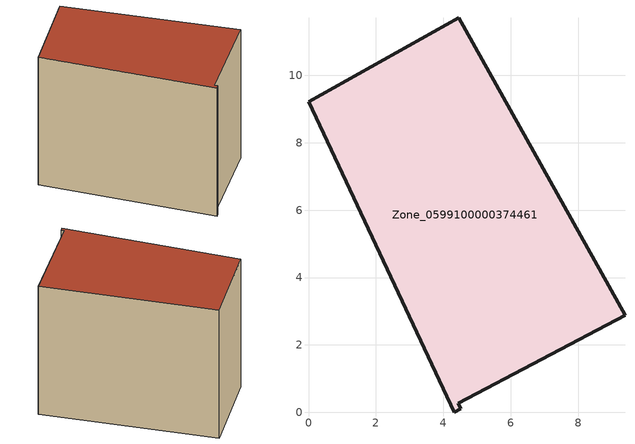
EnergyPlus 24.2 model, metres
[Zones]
Zone_0599100000374461
 floor ground (C_G): 9.39,2.88 4.45,0.27 4.52,0.11 4.32,0 0,9.22 4.46,11.71 z1.7
 wall outside (C_F): 9.39,2.88 4.46,11.71 0,9.22 4.32,0 4.52,0.11 4.45,0.27 9.39,2.88 z1.7:10.09
 roof outside (C_R): 4.45,0.27 9.39,2.88 4.46,11.71 0,9.22 4.32,0 4.52,0.11 z10.09
[BUILDING]
Pand.0599100000374461: North Axis=0; Terrain=City; Loads Convergence Tolerance Value=0.04; Temperature Convergence Tolerance Value=0.4; Solar Distribution=FullExterior; Maximum Number of Warmup Days=25; Minimum Number of Warmup Days=1
[Site:Location]
Rotterdam.The.Hague.AP_ZH_NLD Design_Conditions: Latitude=51.96; Longitude=4.45; Time Zone=1; Elevation=-4.5
[SITE:GROUNDTEMPERATURE:BUILDINGSURFACE]
18, 18, 18, 18, 18, 18, 18, 18, 18, 18, 18, 18
[MATERIAL] Thermal Absorptance=0.9; Solar Absorptance=0.7; Visible Absorptance=0.7
Name | Roughness | Thickness | Conductivity | Density | Specific Heat
G.TI.1992-2005 | MediumSmooth | 0.15 | 0.06 | 540 | 1210
F.TI.1992-2005 | Rough | 0.3 | 0.12 | 1920 | 840
R.TI.1992-2005 | MediumRough | 0.2 | 0.08 | 1500 | 1000
[CONSTRUCTION]
C_G: G.TI.1992-2005
C_F: F.TI.1992-2005
C_R: R.TI.1992-2005
[ZONE]
Zone_0599100000374461: Type=1; Multiplier=1; Ceiling Height=Autocalculate; Volume=Autocalculate; Floor Area=autocalculate; Part of Total Floor Area=Yes
[ZONEINFILTRATION:DESIGNFLOWRATE]
Infil_Zone_0599100000374461: Zone or ZoneList or Space or SpaceList=Zone_0599100000374461; Schedule=AlwaysOn; Design Flow Rate Calculation Method=Flow/Area; Flow Rate per Floor Area=0.0015; Constant Term Coefficient=1; Temperature Term Coefficient=0; Velocity Term Coefficient=0; Velocity Squared Term Coefficient=0
[HVACTEMPLATE:ZONE:IDEALLOADSAIRSYSTEM]
Zone_0599100000374461: Maximum Heating Supply Air Temperature=50; Minimum Cooling Supply Air Temperature=13; Maximum Heating Supply Air Humidity Ratio=0.0156; Minimum Cooling Supply Air Humidity Ratio=0.0077; Heating Limit=NoLimit; Cooling Limit=NoLimit; Dehumidification Control Type=ConstantSensibleHeatRatio; Cooling Sensible Heat Ratio=0.7; Dehumidification Setpoint=60; Humidification Control Type=None; Humidification Setpoint=30; Outdoor Air Method=None; Outdoor Air Flow Rate per Person=0.00944; Outdoor Air Flow Rate per Zone Floor Area=0; Outdoor Air Flow Rate per Zone=0; Demand Controlled Ventilation Type=None; Outdoor Air Economizer Type=NoEconomizer; Heat Recovery Type=None; Sensible Heat Recovery Effectiveness=0.7; Latent Heat Recovery Effectiveness=0.65
[ZONECONTROL:THERMOSTAT]
ThermostatControl_Zone_0599100000374461: Zone or ZoneList=Zone_0599100000374461; Control Type Schedule=DualSetpointControlType; Control 1=Thermostat_Zone_0599100000374461; Temperature Difference Between Cutout And Setpoint=0
[THERMOSTATSETPOINT:DUALSETPOINT]
Thermostat_Zone_0599100000374461: Heating Setpoint Temperature Schedule=HeatingSetpoint_Zone_0599100000374461; Cooling Setpoint Temperature Schedule=CoolingSetpoint_Zone_0599100000374461
[SCHEDULE:COMPACT]
HeatingSetpoint_Zone_0599100000374461: Through: 12/31, For: AllDays, Until: 24:00, 21
CoolingSetpoint_Zone_0599100000374461: Through: 12/31, For: AllDays, Until: 24:00, 24
DualSetpointControlType: Through: 12/31, For: AllDays, Until: 24:00, 4
AlwaysOn: Through: 12/31, For: AllDays, Until: 24:00, 1
